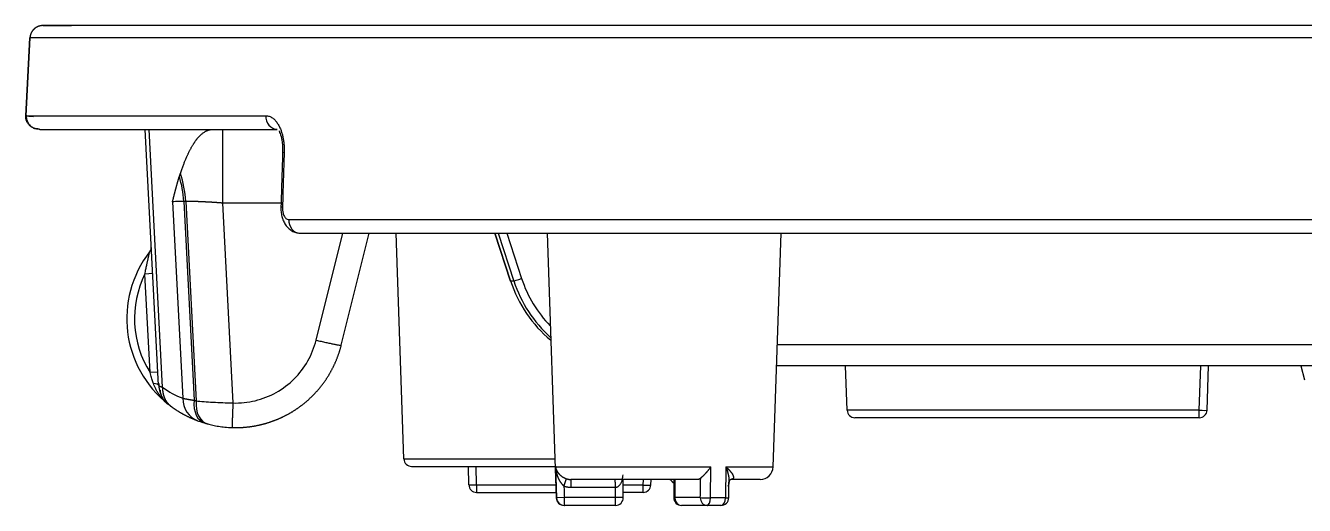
# Model space of a CAD drawing. Header units: millimetres. Extents: x -1286 to 291, y 5350 to 5880.
# Drawn here: x -1159.29 to -1109.71, y 5488.41 to 5507 of the extents above; entities that cross this region are included whole.
import ezdxf

# ---------------------------------------------------------------- set-up
doc = ezdxf.new("R2010")
doc.units = ezdxf.units.MM
doc.layers.add('粗实线层', color=7, linetype='Continuous', lineweight=35)

msp = doc.modelspace()

# ---------------------------------------------------------------- linework, layer by layer
at = {"layer": '粗实线层', "lineweight": 25}
for p, q in [((-1158.618, 5506.999), (-1157.506, 5506.999)), ((-958.219, 5506.999), (-1158.618, 5506.999)), ((-1159.279, 5503.508), (-1159.118, 5506.523)), ((-1159.118, 5506.523), (-1159.279, 5503.508)), ((-957.721, 5506.523), (-1159.118, 5506.523)), ((-1159.279, 5503.508), (-1149.974, 5503.508)), ((-1158.738, 5502.979), (-1149.528, 5502.979)), ((-1154.132, 5493.06), (-1154.652, 5502.979)), ((-1153.975, 5492.983), (-1154.499, 5502.979)), ((-1153.591, 5500.17), (-1153.192, 5492.56)), ((-1153.157, 5500.187), (-1152.753, 5492.481)), ((-1153.08, 5500.187), (-1153.157, 5500.187)), ((-1153.08, 5500.187), (-1152.675, 5492.459)), ((-1151.657, 5500.122), (-1151.251, 5492.376)), ((-1149.383, 5500.122), (-1151.657, 5500.122)), ((-1149.084, 5499.488), (-959.934, 5499.488)), ((-1148.643, 5498.959), (-960.42, 5498.959)), ((-1148.023, 5494.812), (-1146.989, 5498.959)), ((-1147.048, 5494.621), (-1145.966, 5498.959)), ((-1144.621, 5490.205), (-1144.927, 5498.959)), ((-1141.092, 5498.959), (-1140.485, 5497.102)), ((-1140.485, 5497.102), (-1141.092, 5498.959)), ((-1140.966, 5498.959), (-1140.359, 5497.102)), ((-1140.633, 5498.959), (-1140.057, 5497.196)), ((-1139.073, 5498.959), (-1138.715, 5488.698)), ((-1130.31, 5489.896), (-1129.993, 5498.959)), ((-1154.359, 5497.389), (-1154.66, 5497.373)), ((-1154.46, 5493.554), (-1154.66, 5497.373)), ((-1140.485, 5497.102), (-1140.485, 5497.102)), ((-1140.359, 5497.102), (-1140.485, 5497.102)), ((-1130.144, 5494.644), (-1057.187, 5494.644)), ((-1057.14, 5493.813), (-1130.172, 5493.813)), ((-1127.438, 5492.094), (-1127.498, 5493.813)), ((-1113.79, 5492.094), (-1113.73, 5493.813)), ((-1113.488, 5492.094), (-1113.428, 5493.813)), ((-1109.859, 5493.813), (-1109.714, 5493.271)), ((-1154.159, 5493.569), (-1154.46, 5493.554)), ((-1113.79, 5492.094), (-1127.438, 5492.094)), ((-1113.79, 5491.803), (-1127.137, 5491.803)), ((-1113.79, 5491.803), (-1113.79, 5492.094)), ((-1144.621, 5490.205), (-1138.768, 5490.205)), ((-1144.32, 5489.914), (-1138.715, 5489.914)), ((-1142.103, 5489.205), (-1142.116, 5489.914)), ((-1141.802, 5489.205), (-1141.814, 5489.914)), ((-1138.743, 5489.896), (-1138.701, 5488.698)), ((-1138.743, 5489.896), (-1132.719, 5489.896)), ((-1132.74, 5488.698), (-1132.719, 5489.896)), ((-1132.137, 5489.896), (-1132.158, 5488.698)), ((-1132.137, 5489.896), (-1130.31, 5489.896)), ((-1141.802, 5489.205), (-1141.802, 5488.909)), ((-1141.802, 5489.205), (-1138.733, 5489.205)), ((-1133.229, 5489.412), (-1138.14, 5489.412)), ((-1136.116, 5488.708), (-1136.116, 5489.412)), ((-1135.349, 5489.195), (-1136.116, 5489.195)), ((-1135.349, 5489.195), (-1135.338, 5489.412)), ((-1135.349, 5488.909), (-1135.349, 5489.195)), ((-1135.048, 5489.195), (-1135.037, 5489.412)), ((-1134.163, 5489.412), (-1134.163, 5488.708)), ((-1134.123, 5489.412), (-1134.123, 5488.708)), ((-1130.812, 5489.412), (-1131.937, 5489.412)), ((-1141.802, 5488.909), (-1138.722, 5488.909)), ((-1138.715, 5488.698), (-1138.701, 5488.698)), ((-1138.401, 5488.708), (-1138.701, 5488.698)), ((-1138.401, 5488.407), (-1138.401, 5488.708)), ((-1136.417, 5488.708), (-1138.401, 5488.708)), ((-1138.14, 5489.11), (-1136.417, 5489.11)), ((-1136.417, 5488.708), (-1136.417, 5489.11)), ((-1136.417, 5488.407), (-1136.417, 5488.708)), ((-1136.116, 5488.708), (-1136.417, 5488.708)), ((-1135.349, 5488.909), (-1136.116, 5488.909)), ((-1134.163, 5488.708), (-1134.123, 5488.708)), ((-1133.131, 5488.708), (-1134.123, 5488.708)), ((-1132.158, 5488.698), (-1132.74, 5488.698)), ((-1132.028, 5488.703), (-1132.028, 5488.703)), ((-1138.414, 5488.407), (-1138.401, 5488.407)), ((-1136.417, 5488.407), (-1138.401, 5488.407)), ((-1132.87, 5488.407), (-1133.862, 5488.407)), ((-1132.329, 5488.407), (-1132.87, 5488.407))]:
    msp.add_line(p, q, dxfattribs=at)
for centre, radius, start, end in [((-1151.143, 5495.643), 4.221, 142.1522, 231.8866), ((-1151.143, 5495.643), 3.92, 153.793, 212.207), ((-1127.137, 5492.105), 0.302, 182, 270), ((-1113.79, 5492.105), 0.301, 270, 357.9998), ((-1144.32, 5490.216), 0.301, 182.0002, 270.0039), ((-1130.812, 5489.914), 0.502, 270, 358), ((-1141.802, 5489.211), 0.301, 181, 270), ((-1135.349, 5489.211), 0.301, 270, 356.9996), ((-1138.414, 5488.708), 0.301, 182, 269.9992), ((-1136.417, 5488.708), 0.301, 270, 0), ((-1133.862, 5488.708), 0.301, 180, 270), ((-1132.329, 5488.708), 0.301, 270, 358.9968)]:
    msp.add_arc(centre, radius, start, end, dxfattribs=at)
for centre, major_axis, ratio, start_param, end_param in [((-1149.528, 5503.482), (0, 0.502), 0.888687, 1.518433, 3.141589), ((-1148.82, 5502.053), (0.502, -0.016), 0.05231, 2.648933, 3.155163), ((-1155.283, 5499.964), (0, -3.015), 0.707107, 1.644777, 1.977134), ((-1155.206, 5499.964), (0, -3.015), 0.707107, 1.644777, 2.020224), ((-1148.886, 5499.938), (0.502, -0.016), 0.052311, 2.648284, 3.154084), ((-1148.643, 5499.462), (0, 0.502), 0.878167, 1.518436, 3.141593), ((-1135.716, 5498.666), (0, -5.025), 0.99863, 5.028801, 5.588449), ((-1140.072, 5497.196), (0.287, 0.094), 0.016285, 3.191358, 4.762154), ((-1135.59, 5498.666), (0, 5.025), 0.99863, 1.887209, 2.412597), ((-1135.574, 5498.666), (0, 4.723), 0.99863, 1.887209, 2.344559), ((-1154.433, 5493.044), (-0.301, -0.016), 0.281331, 3.141593, 4.334269), ((-1152.266, 5492.629), (0.351, 0.942), 0.910483, 1.966892, 3.141591), ((-1152.045, 5492.555), (0.282, 0.965), 0.681223, 1.842739, 3.141592), ((-1151.966, 5492.534), (0.257, 0.972), 0.684851, 1.825511, 3.141593), ((-1113.79, 5492.105), (0.301, -0.011), 0.034878, 4.713607, 6.283185), ((-1141.802, 5489.211), (-0.301, -0.005), 0.01745, 0, 1.570492), ((-1135.349, 5489.211), (0.301, -0.016), 0.052264, 4.715128, 6.283185), ((-1138.401, 5488.708), (0, -0.301), 0.996762, 4.74729, 6.283185), ((-1133.862, 5488.708), (0, -0.301), 0.866025, 4.712389, 6.283185), ((-1132.87, 5488.708), (0, -0.301), 0.866025, 4.712382, 6.283183), ((-1132.87, 5488.708), (0.301, -0.005), 0.030322, 3.665457, 5.155812), ((-1132.87, 5488.708), (0, -0.301), 0.428749, 0.000023, 1.535891), ((-1132.329, 5488.708), (0, -0.301), 0.568013, 0.000023, 1.535896), ((-1132.329, 5488.708), (0.301, -0.005), 0.030322, 5.316695, 6.310051)]:
    msp.add_ellipse(centre, major_axis=major_axis, ratio=ratio, start_param=start_param, end_param=end_param, dxfattribs=at)
for points, degree, knots in [([(-1158.618, 5506.999), (-1158.622, 5506.999), (-1158.629, 5506.999), (-1158.641, 5506.999), (-1158.652, 5506.998), (-1158.663, 5506.997), (-1158.674, 5506.996), (-1158.685, 5506.995), (-1158.696, 5506.993), (-1158.707, 5506.991), (-1158.718, 5506.989), (-1158.728, 5506.987), (-1158.739, 5506.984), (-1158.749, 5506.982), (-1158.759, 5506.979), (-1158.769, 5506.976), (-1158.779, 5506.972), (-1158.789, 5506.969), (-1158.799, 5506.965), (-1158.809, 5506.961), (-1158.818, 5506.957), (-1158.828, 5506.953), (-1158.837, 5506.949), (-1158.846, 5506.944), (-1158.855, 5506.939), (-1158.864, 5506.934), (-1158.872, 5506.929), (-1158.881, 5506.924), (-1158.889, 5506.919), (-1158.897, 5506.914), (-1158.905, 5506.908), (-1158.913, 5506.902), (-1158.921, 5506.897), (-1158.928, 5506.891), (-1158.936, 5506.885), (-1158.943, 5506.879), (-1158.95, 5506.872), (-1158.957, 5506.866), (-1158.964, 5506.86), (-1158.97, 5506.853), (-1158.977, 5506.847), (-1158.983, 5506.84), (-1158.989, 5506.833), (-1158.995, 5506.827), (-1159.001, 5506.82), (-1159.007, 5506.813), (-1159.012, 5506.806), (-1159.018, 5506.799), (-1159.023, 5506.792), (-1159.028, 5506.785), (-1159.033, 5506.778), (-1159.037, 5506.771), (-1159.042, 5506.763), (-1159.046, 5506.756), (-1159.051, 5506.749), (-1159.055, 5506.742), (-1159.059, 5506.735), (-1159.063, 5506.727), (-1159.066, 5506.72), (-1159.07, 5506.713), (-1159.073, 5506.705), (-1159.076, 5506.698), (-1159.08, 5506.691), (-1159.083, 5506.683), (-1159.085, 5506.676), (-1159.088, 5506.669), (-1159.091, 5506.662), (-1159.093, 5506.654), (-1159.096, 5506.647), (-1159.098, 5506.64), (-1159.1, 5506.633), (-1159.102, 5506.626), (-1159.104, 5506.619), (-1159.105, 5506.611), (-1159.107, 5506.604), (-1159.108, 5506.597), (-1159.11, 5506.59), (-1159.111, 5506.583), (-1159.112, 5506.577), (-1159.113, 5506.57), (-1159.114, 5506.563), (-1159.115, 5506.556), (-1159.116, 5506.549), (-1159.117, 5506.543), (-1159.117, 5506.536), (-1159.118, 5506.529), (-1159.118, 5506.525), (-1159.118, 5506.523)], 3, [0, 0, 0, 0, 0.014973, 0.029869, 0.044689, 0.059432, 0.074098, 0.088688, 0.103202, 0.117639, 0.131999, 0.146283, 0.160491, 0.174622, 0.188676, 0.202654, 0.216556, 0.230381, 0.244129, 0.257801, 0.271397, 0.284916, 0.298359, 0.311725, 0.325015, 0.338228, 0.351365, 0.364426, 0.37741, 0.390317, 0.403148, 0.415903, 0.428582, 0.441184, 0.453709, 0.466159, 0.478531, 0.490828, 0.503048, 0.515192, 0.527259, 0.53925, 0.551165, 0.563004, 0.574766, 0.586451, 0.598061, 0.609594, 0.621051, 0.632432, 0.643736, 0.654964, 0.666116, 0.677192, 0.688191, 0.699115, 0.709962, 0.720732, 0.731427, 0.742046, 0.752588, 0.763054, 0.773444, 0.783758, 0.793996, 0.804158, 0.814243, 0.824253, 0.834186, 0.844044, 0.853825, 0.86353, 0.87316, 0.882713, 0.89219, 0.901592, 0.910917, 0.920167, 0.929341, 0.938439, 0.947461, 0.956407, 0.965277, 0.974071, 0.98279, 0.991433, 1, 1, 1, 1]), ([(-1159.269, 5503.505), (-1159.272, 5503.506), (-1159.275, 5503.506), (-1159.282, 5503.507), (-1159.285, 5503.508), (-1159.286, 5503.508), (-1159.284, 5503.508), (-1159.279, 5503.508)], 3, [0, 0, 0, 0, 0.18417, 0.18417, 0.592085, 0.592085, 1, 1, 1, 1]), ([(-1159.279, 5503.508), (-1159.284, 5503.508), (-1159.286, 5503.508), (-1159.284, 5503.508), (-1159.281, 5503.507), (-1159.268, 5503.506), (-1159.259, 5503.505), (-1159.237, 5503.502), (-1159.224, 5503.501), (-1159.195, 5503.498), (-1159.18, 5503.496), (-1159.156, 5503.494), (-1159.148, 5503.493), (-1159.131, 5503.491), (-1159.122, 5503.491), (-1159.094, 5503.488), (-1159.074, 5503.487), (-1159.031, 5503.484), (-1159.008, 5503.483), (-1158.985, 5503.482)], 3, [0, 0, 0, 0, 0.125, 0.125, 0.25, 0.25, 0.375, 0.375, 0.5, 0.5, 0.625, 0.625, 0.6875, 0.6875, 0.75, 0.75, 0.875, 0.875, 1, 1, 1, 1]), ([(-1158.738, 5502.979), (-1158.738, 5502.979), (-1158.741, 5502.979), (-1158.746, 5502.979), (-1158.754, 5502.979), (-1158.766, 5502.98), (-1158.78, 5502.981), (-1158.798, 5502.982), (-1158.818, 5502.984), (-1158.841, 5502.988), (-1158.867, 5502.993), (-1158.895, 5503.001), (-1158.926, 5503.01), (-1158.958, 5503.022), (-1158.986, 5503.034), (-1159.008, 5503.045), (-1159.024, 5503.054), (-1159.039, 5503.063), (-1159.055, 5503.073), (-1159.071, 5503.084), (-1159.086, 5503.095), (-1159.101, 5503.107), (-1159.116, 5503.12), (-1159.13, 5503.134), (-1159.145, 5503.148), (-1159.164, 5503.169), (-1159.187, 5503.198), (-1159.211, 5503.234), (-1159.231, 5503.27), (-1159.247, 5503.306), (-1159.257, 5503.336), (-1159.265, 5503.362), (-1159.27, 5503.383), (-1159.274, 5503.404), (-1159.277, 5503.425), (-1159.279, 5503.446), (-1159.28, 5503.467), (-1159.28, 5503.488), (-1159.28, 5503.501), (-1159.279, 5503.508)], 3, [0, 0, 0, 0, 0.002319, 0.008414, 0.018267, 0.031854, 0.049138, 0.070072, 0.0946, 0.122659, 0.154188, 0.189126, 0.227405, 0.269109, 0.315051, 0.336374, 0.357953, 0.379789, 0.401884, 0.42424, 0.446859, 0.469745, 0.492903, 0.516344, 0.540076, 0.564106, 0.61806, 0.669079, 0.717062, 0.761956, 0.803634, 0.829313, 0.854653, 0.879663, 0.904373, 0.928774, 0.952843, 0.97658, 1, 1, 1, 1]), ([(-1159.265, 5503.522), (-1159.265, 5503.498), (-1159.261, 5503.451), (-1159.243, 5503.356), (-1159.204, 5503.251), (-1159.142, 5503.154), (-1159.056, 5503.066), (-1158.946, 5503.009), (-1158.859, 5503.002), (-1158.816, 5503.008)], 3, [0, 0, 0, 0, 0.080478, 0.159982, 0.309649, 0.444733, 0.567457, 0.790291, 1, 1, 1, 1]), ([(-1153.286, 5501.274), (-1153.14, 5501.684), (-1153.029, 5501.934), (-1152.885, 5502.259), (-1152.733, 5502.48), (-1152.392, 5502.979), (-1152.015, 5502.979)], 2, [0, 0, 0, 0.25, 0.25, 0.5, 0.5, 1, 1, 1]), ([(-1151.657, 5502.979), (-1151.657, 5502.979), (-1151.657, 5502.961), (-1151.657, 5502.889), (-1151.657, 5502.835), (-1151.657, 5502.694), (-1151.657, 5502.606), (-1151.657, 5502.4), (-1151.657, 5502.282), (-1151.657, 5502.02), (-1151.657, 5501.875), (-1151.657, 5501.565), (-1151.657, 5501.4), (-1151.657, 5501.053), (-1151.657, 5500.872), (-1151.657, 5500.502), (-1151.657, 5500.312), (-1151.657, 5500.122)], 3, [0, 0, 0, 0, 0.125214, 0.125214, 0.250183, 0.250183, 0.375153, 0.375153, 0.500122, 0.500122, 0.625092, 0.625092, 0.750061, 0.750061, 0.875031, 0.875031, 1, 1, 1, 1]), ([(-1149.452, 5502.925), (-1149.452, 5502.924), (-1149.46, 5502.901), (-1149.425, 5502.838), (-1149.351, 5502.607), (-1149.32, 5502.331), (-1149.319, 5502.156), (-1149.323, 5502.056)], 3, [0, 0, 0, 0, 0.012032, 0.278842, 0.598174, 0.786452, 1, 1, 1, 1]), ([(-1153.591, 5500.17), (-1153.515, 5500.473), (-1153.459, 5500.683), (-1153.39, 5500.941), (-1153.325, 5501.156)], 2, [0, 0, 0, 0.5, 0.5, 1, 1, 1]), ([(-1151.657, 5500.122), (-1151.665, 5500.122), (-1151.679, 5500.124), (-1151.702, 5500.125), (-1151.724, 5500.127), (-1151.746, 5500.129), (-1151.768, 5500.13), (-1151.79, 5500.132), (-1151.812, 5500.133), (-1151.834, 5500.135), (-1151.856, 5500.136), (-1151.878, 5500.138), (-1151.9, 5500.139), (-1151.922, 5500.141), (-1151.943, 5500.142), (-1151.965, 5500.144), (-1151.986, 5500.145), (-1152.008, 5500.147), (-1152.029, 5500.148), (-1152.051, 5500.149), (-1152.072, 5500.151), (-1152.093, 5500.152), (-1152.114, 5500.153), (-1152.135, 5500.154), (-1152.156, 5500.155), (-1152.177, 5500.157), (-1152.197, 5500.158), (-1152.218, 5500.159), (-1152.239, 5500.16), (-1152.259, 5500.161), (-1152.279, 5500.162), (-1152.3, 5500.163), (-1152.32, 5500.164), (-1152.34, 5500.165), (-1152.36, 5500.166), (-1152.38, 5500.167), (-1152.399, 5500.168), (-1152.419, 5500.169), (-1152.439, 5500.17), (-1152.458, 5500.171), (-1152.477, 5500.172), (-1152.496, 5500.173), (-1152.515, 5500.173), (-1152.534, 5500.174), (-1152.553, 5500.175), (-1152.572, 5500.176), (-1152.59, 5500.176), (-1152.609, 5500.177), (-1152.627, 5500.178), (-1152.645, 5500.178), (-1152.663, 5500.179), (-1152.681, 5500.18), (-1152.699, 5500.18), (-1152.716, 5500.181), (-1152.734, 5500.181), (-1152.751, 5500.182), (-1152.768, 5500.182), (-1152.785, 5500.183), (-1152.802, 5500.183), (-1152.819, 5500.183), (-1152.835, 5500.184), (-1152.852, 5500.184), (-1152.868, 5500.185), (-1152.884, 5500.185), (-1152.9, 5500.185), (-1152.916, 5500.185), (-1152.932, 5500.186), (-1152.947, 5500.186), (-1152.963, 5500.186), (-1152.978, 5500.186), (-1152.993, 5500.186), (-1153.008, 5500.187), (-1153.023, 5500.187), (-1153.037, 5500.187), (-1153.052, 5500.187), (-1153.066, 5500.187), (-1153.075, 5500.187), (-1153.08, 5500.187)], 3, [0, 0, 0, 0, 0.01413, 0.028239, 0.042324, 0.056387, 0.070428, 0.084447, 0.098443, 0.112418, 0.12637, 0.140299, 0.154207, 0.168093, 0.181956, 0.195798, 0.209617, 0.223415, 0.23719, 0.250944, 0.264676, 0.278386, 0.292074, 0.305741, 0.319386, 0.333009, 0.34661, 0.36019, 0.373749, 0.387286, 0.400801, 0.414295, 0.427768, 0.441219, 0.454649, 0.468058, 0.481446, 0.494812, 0.508157, 0.521481, 0.534784, 0.548066, 0.561326, 0.574566, 0.587785, 0.600983, 0.614161, 0.627317, 0.640453, 0.653568, 0.666662, 0.679736, 0.692789, 0.705821, 0.718833, 0.731825, 0.744796, 0.757747, 0.770677, 0.783588, 0.796478, 0.809347, 0.822197, 0.835026, 0.847836, 0.860625, 0.873395, 0.886144, 0.898874, 0.911583, 0.924273, 0.936944, 0.949594, 0.962225, 0.974836, 0.987428, 1, 1, 1, 1]), ([(-1149.388, 5499.96), (-1149.39, 5499.902), (-1149.386, 5499.783), (-1149.355, 5499.603), (-1149.296, 5499.429), (-1149.21, 5499.272), (-1149.099, 5499.14), (-1148.969, 5499.04), (-1148.817, 5498.975), (-1148.706, 5498.96), (-1148.648, 5498.959)], 3, [0, 0, 0, 0, 0.115541, 0.235367, 0.358827, 0.484913, 0.612473, 0.740321, 0.869182, 1, 1, 1, 1]), ([(-1154.476, 5498.232), (-1154.476, 5498.232), (-1154.473, 5498.236), (-1154.467, 5498.244), (-1154.459, 5498.256), (-1154.451, 5498.268), (-1154.444, 5498.279), (-1154.437, 5498.291), (-1154.431, 5498.302), (-1154.426, 5498.314), (-1154.422, 5498.325), (-1154.418, 5498.337), (-1154.415, 5498.348), (-1154.413, 5498.36), (-1154.412, 5498.372), (-1154.411, 5498.383), (-1154.411, 5498.391), (-1154.411, 5498.395)], 3, [0, 0, 0, 0, 0.000698, 0.075678, 0.149867, 0.223323, 0.296102, 0.368264, 0.439869, 0.510977, 0.581649, 0.651947, 0.721932, 0.791668, 0.861216, 0.930639, 1, 1, 1, 1]), ([(-1151.285, 5491.424), (-1151.274, 5491.424), (-1151.252, 5491.423), (-1151.219, 5491.422), (-1151.186, 5491.422), (-1151.153, 5491.421), (-1151.12, 5491.422), (-1151.087, 5491.422), (-1151.053, 5491.422), (-1151.02, 5491.423), (-1150.987, 5491.424), (-1150.953, 5491.426), (-1150.919, 5491.427), (-1150.886, 5491.429), (-1150.852, 5491.432), (-1150.818, 5491.434), (-1150.784, 5491.437), (-1150.75, 5491.44), (-1150.716, 5491.443), (-1150.682, 5491.447), (-1150.648, 5491.451), (-1150.613, 5491.455), (-1150.579, 5491.459), (-1150.545, 5491.464), (-1150.51, 5491.469), (-1150.476, 5491.475), (-1150.441, 5491.48), (-1150.407, 5491.486), (-1150.372, 5491.492), (-1150.338, 5491.499), (-1150.303, 5491.506), (-1150.269, 5491.513), (-1150.234, 5491.521), (-1150.199, 5491.528), (-1150.164, 5491.537), (-1150.13, 5491.545), (-1150.095, 5491.554), (-1150.06, 5491.563), (-1150.025, 5491.572), (-1149.991, 5491.582), (-1149.956, 5491.592), (-1149.921, 5491.602), (-1149.886, 5491.613), (-1149.851, 5491.624), (-1149.817, 5491.635), (-1149.782, 5491.647), (-1149.747, 5491.659), (-1149.712, 5491.671), (-1149.678, 5491.684), (-1149.643, 5491.697), (-1149.608, 5491.71), (-1149.574, 5491.724), (-1149.539, 5491.738), (-1149.505, 5491.753), (-1149.47, 5491.767), (-1149.436, 5491.782), (-1149.401, 5491.798), (-1149.367, 5491.813), (-1149.333, 5491.829), (-1149.299, 5491.846), (-1149.265, 5491.863), (-1149.231, 5491.88), (-1149.197, 5491.897), (-1149.163, 5491.915), (-1149.129, 5491.933), (-1149.095, 5491.952), (-1149.061, 5491.971), (-1149.028, 5491.99), (-1148.994, 5492.009), (-1148.961, 5492.029), (-1148.928, 5492.049), (-1148.895, 5492.07), (-1148.862, 5492.091), (-1148.829, 5492.112), (-1148.796, 5492.134), (-1148.764, 5492.156), (-1148.731, 5492.179), (-1148.699, 5492.201), (-1148.667, 5492.224), (-1148.635, 5492.248), (-1148.603, 5492.272), (-1148.571, 5492.296), (-1148.539, 5492.32), (-1148.508, 5492.345), (-1148.477, 5492.371), (-1148.445, 5492.396), (-1148.415, 5492.422), (-1148.384, 5492.448), (-1148.353, 5492.475), (-1148.323, 5492.502), (-1148.293, 5492.529), (-1148.263, 5492.557), (-1148.233, 5492.585), (-1148.203, 5492.614), (-1148.174, 5492.642), (-1148.145, 5492.671), (-1148.116, 5492.701), (-1148.087, 5492.731), (-1148.059, 5492.761), (-1148.031, 5492.791), (-1148.003, 5492.822), (-1147.975, 5492.853), (-1147.948, 5492.885), (-1147.92, 5492.917), (-1147.893, 5492.949), (-1147.867, 5492.981), (-1147.84, 5493.014), (-1147.814, 5493.047), (-1147.788, 5493.081), (-1147.763, 5493.115), (-1147.738, 5493.149), (-1147.713, 5493.183), (-1147.688, 5493.218), (-1147.663, 5493.253), (-1147.639, 5493.289), (-1147.616, 5493.325), (-1147.592, 5493.361), (-1147.569, 5493.397), (-1147.546, 5493.434), (-1147.524, 5493.471), (-1147.501, 5493.508), (-1147.48, 5493.546), (-1147.458, 5493.584), (-1147.437, 5493.622), (-1147.416, 5493.661), (-1147.396, 5493.7), (-1147.376, 5493.739), (-1147.356, 5493.778), (-1147.337, 5493.818), (-1147.318, 5493.858), (-1147.3, 5493.898), (-1147.281, 5493.938), (-1147.264, 5493.979), (-1147.246, 5494.02), (-1147.229, 5494.062), (-1147.213, 5494.103), (-1147.197, 5494.145), (-1147.181, 5494.187), (-1147.166, 5494.23), (-1147.151, 5494.272), (-1147.136, 5494.315), (-1147.122, 5494.358), (-1147.109, 5494.401), (-1147.096, 5494.445), (-1147.083, 5494.489), (-1147.071, 5494.533), (-1147.059, 5494.577), (-1147.051, 5494.607), (-1147.048, 5494.621)], 3, [0, 0, 0, 0, 0.00571, 0.011436, 0.017177, 0.022934, 0.028706, 0.034494, 0.040298, 0.046117, 0.051951, 0.057802, 0.063667, 0.069549, 0.075446, 0.081358, 0.087287, 0.093231, 0.09919, 0.105165, 0.111156, 0.117163, 0.123185, 0.129223, 0.135276, 0.141346, 0.14743, 0.153531, 0.159648, 0.16578, 0.171928, 0.178092, 0.184271, 0.190467, 0.196678, 0.202905, 0.209148, 0.215407, 0.221681, 0.227972, 0.234278, 0.240601, 0.246939, 0.253292, 0.259662, 0.266048, 0.272449, 0.278866, 0.285299, 0.291748, 0.298213, 0.304693, 0.311189, 0.317701, 0.324228, 0.330772, 0.337331, 0.343905, 0.350496, 0.357102, 0.363724, 0.370361, 0.377015, 0.383683, 0.390368, 0.397068, 0.403784, 0.410516, 0.417263, 0.424027, 0.430805, 0.4376, 0.44441, 0.451236, 0.458078, 0.464936, 0.471809, 0.478698, 0.485603, 0.492524, 0.49946, 0.506412, 0.51338, 0.520364, 0.527363, 0.534378, 0.541409, 0.548455, 0.555517, 0.562595, 0.569689, 0.576798, 0.583923, 0.591064, 0.59822, 0.605392, 0.61258, 0.619784, 0.627003, 0.634238, 0.641489, 0.648756, 0.656038, 0.663337, 0.670651, 0.67798, 0.685326, 0.692687, 0.700064, 0.707457, 0.714866, 0.72229, 0.72973, 0.737185, 0.744657, 0.752143, 0.759646, 0.767164, 0.774698, 0.782247, 0.789812, 0.797393, 0.804989, 0.812601, 0.820228, 0.82787, 0.835529, 0.843203, 0.850892, 0.858597, 0.866318, 0.874055, 0.881807, 0.889575, 0.897359, 0.905159, 0.912975, 0.920806, 0.928654, 0.936517, 0.944396, 0.952292, 0.960203, 0.96813, 0.976073, 0.984033, 0.992008, 1, 1, 1, 1]), ([(-1148.023, 5494.812), (-1147.959, 5494.796), (-1147.896, 5494.781), (-1147.772, 5494.751), (-1147.711, 5494.737), (-1147.594, 5494.71), (-1147.538, 5494.698), (-1147.432, 5494.676), (-1147.383, 5494.666), (-1147.292, 5494.648), (-1147.252, 5494.64), (-1147.181, 5494.628), (-1147.15, 5494.624), (-1147.101, 5494.618), (-1147.081, 5494.616), (-1147.055, 5494.616), (-1147.048, 5494.618), (-1147.048, 5494.621)], 3, [0, 0, 0, 0, 0.125, 0.125, 0.25, 0.25, 0.375, 0.375, 0.5, 0.5, 0.625, 0.625, 0.75, 0.75, 0.875, 0.875, 1, 1, 1, 1]), ([(-1153.979, 5492.537), (-1153.987, 5492.546), (-1154.031, 5492.597), (-1154.102, 5492.687), (-1154.179, 5492.805), (-1154.241, 5492.919), (-1154.29, 5493.026), (-1154.315, 5493.095), (-1154.326, 5493.128)], 3, [0, 0, 0, 0, 0.044714, 0.235771, 0.426828, 0.617885, 0.808943, 1, 1, 1, 1]), ([(-1154.132, 5493.06), (-1154.132, 5493.059), (-1154.132, 5493.059), (-1154.131, 5493.058), (-1154.131, 5493.058), (-1154.13, 5493.057), (-1154.129, 5493.056), (-1154.127, 5493.055), (-1154.126, 5493.054), (-1154.124, 5493.052), (-1154.122, 5493.051), (-1154.121, 5493.051), (-1154.121, 5493.05)], 3, [0, 0, 0, 0, 0.105392, 0.211151, 0.317281, 0.423783, 0.530661, 0.637917, 0.745553, 0.853573, 0.961978, 1, 1, 1, 1]), ([(-1154.121, 5493.05), (-1154.121, 5493.05), (-1154.119, 5493.049), (-1154.117, 5493.048), (-1154.114, 5493.046), (-1154.111, 5493.045), (-1154.108, 5493.043), (-1154.104, 5493.041), (-1154.101, 5493.039), (-1154.096, 5493.037), (-1154.092, 5493.035), (-1154.087, 5493.032), (-1154.083, 5493.03), (-1154.077, 5493.027), (-1154.072, 5493.025), (-1154.066, 5493.022), (-1154.06, 5493.019), (-1154.054, 5493.017), (-1154.047, 5493.014), (-1154.04, 5493.011), (-1154.033, 5493.007), (-1154.026, 5493.004), (-1154.018, 5493.001), (-1154.01, 5492.998), (-1154.002, 5492.994), (-1153.993, 5492.991), (-1153.984, 5492.987), (-1153.978, 5492.984), (-1153.975, 5492.983)], 3, [0, 0, 0, 0, 0.024205, 0.061552, 0.099034, 0.13665, 0.174403, 0.212293, 0.25032, 0.288486, 0.326791, 0.365237, 0.403822, 0.44255, 0.48142, 0.520432, 0.559589, 0.59889, 0.638336, 0.677928, 0.717667, 0.757553, 0.797587, 0.83777, 0.878102, 0.918584, 0.959216, 1, 1, 1, 1]), ([(-1153.929, 5492.504), (-1153.919, 5492.492), (-1153.909, 5492.48), (-1153.854, 5492.413), (-1153.803, 5492.364), (-1153.748, 5492.321)], 3, [0, 0, 0, 0, 0.178519, 0.178519, 1, 1, 1, 1]), ([(-1153.644, 5492.242), (-1153.637, 5492.237), (-1153.622, 5492.226), (-1153.599, 5492.209), (-1153.575, 5492.192), (-1153.55, 5492.175), (-1153.525, 5492.158), (-1153.499, 5492.14), (-1153.473, 5492.122), (-1153.445, 5492.105), (-1153.417, 5492.086), (-1153.389, 5492.068), (-1153.359, 5492.05), (-1153.329, 5492.031), (-1153.298, 5492.013), (-1153.266, 5491.994), (-1153.234, 5491.976), (-1153.201, 5491.957), (-1153.167, 5491.938), (-1153.132, 5491.919), (-1153.097, 5491.901), (-1153.061, 5491.882), (-1153.024, 5491.864), (-1152.987, 5491.845), (-1152.948, 5491.827), (-1152.909, 5491.809), (-1152.87, 5491.791), (-1152.829, 5491.773), (-1152.788, 5491.755), (-1152.746, 5491.738), (-1152.704, 5491.721), (-1152.661, 5491.704), (-1152.631, 5491.693), (-1152.617, 5491.687)], 3, [0, 0, 0, 0, 0.022043, 0.044773, 0.068189, 0.09229, 0.117076, 0.142546, 0.168699, 0.195535, 0.223053, 0.251253, 0.280134, 0.309694, 0.339934, 0.370854, 0.402451, 0.434726, 0.467679, 0.501309, 0.535616, 0.570599, 0.606258, 0.642593, 0.679604, 0.71729, 0.755651, 0.794688, 0.8344, 0.874788, 0.91585, 0.957588, 1, 1, 1, 1]), ([(-1153.192, 5492.56), (-1153.189, 5492.56), (-1153.183, 5492.558), (-1153.174, 5492.556), (-1153.164, 5492.554), (-1153.154, 5492.552), (-1153.143, 5492.549), (-1153.132, 5492.547), (-1153.12, 5492.545), (-1153.108, 5492.542), (-1153.096, 5492.54), (-1153.083, 5492.537), (-1153.069, 5492.534), (-1153.055, 5492.532), (-1153.04, 5492.529), (-1153.025, 5492.526), (-1153.01, 5492.523), (-1152.994, 5492.52), (-1152.977, 5492.517), (-1152.959, 5492.514), (-1152.942, 5492.511), (-1152.923, 5492.508), (-1152.904, 5492.505), (-1152.884, 5492.501), (-1152.864, 5492.498), (-1152.843, 5492.495), (-1152.822, 5492.491), (-1152.8, 5492.488), (-1152.777, 5492.485), (-1152.761, 5492.482), (-1152.753, 5492.481)], 3, [0, 0, 0, 0, 0.029229, 0.058937, 0.089125, 0.119792, 0.150939, 0.182566, 0.214674, 0.247261, 0.280329, 0.313877, 0.347905, 0.382415, 0.417405, 0.452875, 0.488827, 0.52526, 0.562174, 0.599569, 0.637445, 0.675803, 0.714642, 0.753962, 0.793765, 0.834048, 0.874813, 0.916061, 0.957789, 1, 1, 1, 1]), ([(-1152.675, 5492.459), (-1152.582, 5492.449), (-1152.479, 5492.439), (-1152.26, 5492.422), (-1152.143, 5492.414), (-1151.9, 5492.4), (-1151.773, 5492.394), (-1151.515, 5492.384), (-1151.383, 5492.379), (-1151.251, 5492.376)], 3, [0, 0, 0, 0, 0.25, 0.25, 0.5, 0.5, 0.75, 0.75, 1, 1, 1, 1]), ([(-1138.743, 5489.896), (-1138.743, 5489.891), (-1138.742, 5489.879), (-1138.741, 5489.861), (-1138.739, 5489.844), (-1138.737, 5489.827), (-1138.735, 5489.81), (-1138.732, 5489.793), (-1138.73, 5489.777), (-1138.727, 5489.761), (-1138.724, 5489.745), (-1138.722, 5489.729), (-1138.719, 5489.714), (-1138.715, 5489.699), (-1138.712, 5489.684), (-1138.709, 5489.669), (-1138.705, 5489.655), (-1138.702, 5489.641), (-1138.698, 5489.627), (-1138.694, 5489.613), (-1138.69, 5489.6), (-1138.686, 5489.587), (-1138.682, 5489.574), (-1138.678, 5489.562), (-1138.674, 5489.55), (-1138.67, 5489.538), (-1138.665, 5489.526), (-1138.661, 5489.515), (-1138.657, 5489.503), (-1138.652, 5489.493), (-1138.648, 5489.482), (-1138.644, 5489.472), (-1138.639, 5489.461), (-1138.634, 5489.449), (-1138.627, 5489.437), (-1138.621, 5489.423), (-1138.613, 5489.408), (-1138.604, 5489.393), (-1138.595, 5489.377), (-1138.584, 5489.36), (-1138.573, 5489.342), (-1138.56, 5489.323), (-1138.546, 5489.303), (-1138.531, 5489.283), (-1138.515, 5489.262), (-1138.5, 5489.244), (-1138.487, 5489.227), (-1138.474, 5489.213), (-1138.462, 5489.2), (-1138.451, 5489.189), (-1138.442, 5489.179), (-1138.434, 5489.171), (-1138.427, 5489.165), (-1138.421, 5489.16), (-1138.418, 5489.157), (-1138.417, 5489.156)], 3, [0, 0, 0, 0, 0.022314, 0.044344, 0.06609, 0.087552, 0.10873, 0.129622, 0.150227, 0.170542, 0.190564, 0.210291, 0.229722, 0.248854, 0.267688, 0.286221, 0.304454, 0.322386, 0.340016, 0.357345, 0.374372, 0.391096, 0.407519, 0.423639, 0.439458, 0.454976, 0.470193, 0.485111, 0.499729, 0.51406, 0.528144, 0.540881, 0.555045, 0.570631, 0.587632, 0.60604, 0.625843, 0.647026, 0.669572, 0.69346, 0.718666, 0.74516, 0.772912, 0.80529, 0.835095, 0.862372, 0.887168, 0.909525, 0.929478, 0.947059, 0.962296, 0.975204, 0.985789, 0.994052, 1, 1, 1, 1]), ([(-1138.743, 5489.896), (-1138.743, 5489.893), (-1138.742, 5489.886), (-1138.74, 5489.876), (-1138.738, 5489.866), (-1138.736, 5489.856), (-1138.733, 5489.846), (-1138.73, 5489.836), (-1138.727, 5489.826), (-1138.724, 5489.817), (-1138.721, 5489.807), (-1138.717, 5489.798), (-1138.714, 5489.789), (-1138.71, 5489.78), (-1138.706, 5489.771), (-1138.702, 5489.763), (-1138.697, 5489.754), (-1138.693, 5489.746), (-1138.689, 5489.737), (-1138.684, 5489.729), (-1138.679, 5489.721), (-1138.674, 5489.714), (-1138.67, 5489.706), (-1138.665, 5489.698), (-1138.66, 5489.691), (-1138.655, 5489.684), (-1138.649, 5489.677), (-1138.644, 5489.67), (-1138.639, 5489.663), (-1138.634, 5489.657), (-1138.628, 5489.65), (-1138.623, 5489.644), (-1138.615, 5489.635), (-1138.605, 5489.624), (-1138.592, 5489.611), (-1138.578, 5489.597), (-1138.563, 5489.583), (-1138.547, 5489.568), (-1138.529, 5489.554), (-1138.511, 5489.54), (-1138.492, 5489.527), (-1138.474, 5489.514), (-1138.456, 5489.504), (-1138.439, 5489.494), (-1138.423, 5489.485), (-1138.406, 5489.476), (-1138.39, 5489.469), (-1138.375, 5489.462), (-1138.36, 5489.456), (-1138.346, 5489.45), (-1138.332, 5489.445), (-1138.323, 5489.442), (-1138.319, 5489.44)], 3, [0, 0, 0, 0, 0.02032, 0.040403, 0.060248, 0.079854, 0.099222, 0.11835, 0.137239, 0.155888, 0.174297, 0.192466, 0.210393, 0.22808, 0.245526, 0.262731, 0.279695, 0.296418, 0.3129, 0.329141, 0.345141, 0.3609, 0.376418, 0.391695, 0.406733, 0.42153, 0.436087, 0.450404, 0.464482, 0.478321, 0.491922, 0.505283, 0.518407, 0.54699, 0.576088, 0.605714, 0.635879, 0.666594, 0.697871, 0.72972, 0.762148, 0.789943, 0.816436, 0.841648, 0.865596, 0.888302, 0.909791, 0.930088, 0.949221, 0.967225, 0.984137, 1, 1, 1, 1]), ([(-1133.117, 5489.463), (-1133.116, 5489.464), (-1133.114, 5489.466), (-1133.11, 5489.47), (-1133.106, 5489.474), (-1133.101, 5489.478), (-1133.097, 5489.482), (-1133.092, 5489.486), (-1133.087, 5489.491), (-1133.081, 5489.496), (-1133.076, 5489.501), (-1133.07, 5489.506), (-1133.063, 5489.512), (-1133.057, 5489.518), (-1133.05, 5489.524), (-1133.043, 5489.531), (-1133.036, 5489.537), (-1133.029, 5489.544), (-1133.021, 5489.552), (-1133.013, 5489.559), (-1133.005, 5489.567), (-1132.997, 5489.575), (-1132.988, 5489.584), (-1132.979, 5489.592), (-1132.97, 5489.601), (-1132.961, 5489.611), (-1132.951, 5489.621), (-1132.942, 5489.631), (-1132.932, 5489.641), (-1132.922, 5489.652), (-1132.912, 5489.663), (-1132.901, 5489.674), (-1132.891, 5489.686), (-1132.88, 5489.698), (-1132.869, 5489.71), (-1132.858, 5489.723), (-1132.847, 5489.736), (-1132.836, 5489.749), (-1132.825, 5489.762), (-1132.813, 5489.776), (-1132.802, 5489.79), (-1132.79, 5489.805), (-1132.778, 5489.819), (-1132.767, 5489.834), (-1132.755, 5489.85), (-1132.743, 5489.865), (-1132.731, 5489.881), (-1132.723, 5489.891), (-1132.719, 5489.896)], 3, [0, 0, 0, 0, 0.012262, 0.024871, 0.037836, 0.051165, 0.064864, 0.078942, 0.093405, 0.108259, 0.123509, 0.139162, 0.155222, 0.171694, 0.188584, 0.205894, 0.223631, 0.241797, 0.260396, 0.279433, 0.29891, 0.318831, 0.339199, 0.360016, 0.381287, 0.403013, 0.425197, 0.447842, 0.47095, 0.494523, 0.518563, 0.543071, 0.568051, 0.593503, 0.619429, 0.64583, 0.672707, 0.700062, 0.727896, 0.756209, 0.785001, 0.814274, 0.844028, 0.874262, 0.904976, 0.936171, 0.967846, 1, 1, 1, 1]), ([(-1132.137, 5489.896), (-1132.135, 5489.891), (-1132.131, 5489.879), (-1132.125, 5489.861), (-1132.119, 5489.844), (-1132.113, 5489.827), (-1132.107, 5489.81), (-1132.102, 5489.793), (-1132.097, 5489.777), (-1132.092, 5489.761), (-1132.087, 5489.745), (-1132.082, 5489.729), (-1132.078, 5489.714), (-1132.074, 5489.699), (-1132.07, 5489.684), (-1132.066, 5489.669), (-1132.062, 5489.655), (-1132.059, 5489.641), (-1132.055, 5489.627), (-1132.052, 5489.613), (-1132.049, 5489.6), (-1132.046, 5489.587), (-1132.043, 5489.574), (-1132.041, 5489.562), (-1132.038, 5489.55), (-1132.036, 5489.538), (-1132.034, 5489.526), (-1132.032, 5489.515), (-1132.03, 5489.503), (-1132.028, 5489.493), (-1132.027, 5489.482), (-1132.025, 5489.472), (-1132.024, 5489.461), (-1132.023, 5489.449), (-1132.021, 5489.437), (-1132.02, 5489.423), (-1132.018, 5489.408), (-1132.017, 5489.393), (-1132.017, 5489.377), (-1132.016, 5489.36), (-1132.016, 5489.342), (-1132.017, 5489.323), (-1132.018, 5489.303), (-1132.021, 5489.283), (-1132.024, 5489.262), (-1132.028, 5489.244), (-1132.032, 5489.227), (-1132.036, 5489.213), (-1132.04, 5489.2), (-1132.045, 5489.189), (-1132.049, 5489.179), (-1132.052, 5489.171), (-1132.055, 5489.165), (-1132.058, 5489.16), (-1132.06, 5489.157), (-1132.06, 5489.156)], 3, [0, 0, 0, 0, 0.022314, 0.044344, 0.06609, 0.087552, 0.10873, 0.129622, 0.150227, 0.170542, 0.190564, 0.210291, 0.229722, 0.248854, 0.267688, 0.286221, 0.304454, 0.322386, 0.340016, 0.357345, 0.374372, 0.391096, 0.407519, 0.423639, 0.439458, 0.454976, 0.470193, 0.485111, 0.499729, 0.51406, 0.528144, 0.540881, 0.555045, 0.570631, 0.587632, 0.60604, 0.625843, 0.647026, 0.669572, 0.69346, 0.718666, 0.74516, 0.772912, 0.80529, 0.835095, 0.862372, 0.887168, 0.909525, 0.929478, 0.947059, 0.962296, 0.975204, 0.985789, 0.994052, 1, 1, 1, 1]), ([(-1132.137, 5489.896), (-1132.133, 5489.893), (-1132.126, 5489.886), (-1132.114, 5489.876), (-1132.103, 5489.866), (-1132.092, 5489.856), (-1132.082, 5489.846), (-1132.072, 5489.836), (-1132.062, 5489.826), (-1132.052, 5489.817), (-1132.043, 5489.807), (-1132.034, 5489.798), (-1132.025, 5489.789), (-1132.016, 5489.78), (-1132.008, 5489.771), (-1132, 5489.763), (-1131.992, 5489.754), (-1131.985, 5489.746), (-1131.977, 5489.737), (-1131.97, 5489.729), (-1131.963, 5489.721), (-1131.957, 5489.714), (-1131.95, 5489.706), (-1131.944, 5489.698), (-1131.938, 5489.691), (-1131.933, 5489.684), (-1131.927, 5489.677), (-1131.922, 5489.67), (-1131.917, 5489.663), (-1131.912, 5489.657), (-1131.907, 5489.65), (-1131.902, 5489.644), (-1131.896, 5489.635), (-1131.889, 5489.624), (-1131.881, 5489.611), (-1131.873, 5489.597), (-1131.867, 5489.583), (-1131.861, 5489.568), (-1131.856, 5489.554), (-1131.852, 5489.54), (-1131.849, 5489.527), (-1131.847, 5489.514), (-1131.846, 5489.504), (-1131.845, 5489.494), (-1131.846, 5489.485), (-1131.847, 5489.476), (-1131.849, 5489.469), (-1131.852, 5489.462), (-1131.855, 5489.456), (-1131.859, 5489.45), (-1131.863, 5489.445), (-1131.866, 5489.442), (-1131.868, 5489.44)], 3, [0, 0, 0, 0, 0.02032, 0.040403, 0.060248, 0.079854, 0.099222, 0.11835, 0.137239, 0.155888, 0.174297, 0.192466, 0.210393, 0.22808, 0.245526, 0.262731, 0.279695, 0.296418, 0.3129, 0.329141, 0.345141, 0.3609, 0.376418, 0.391695, 0.406733, 0.42153, 0.436087, 0.450404, 0.464482, 0.478321, 0.491922, 0.505283, 0.518407, 0.54699, 0.576088, 0.605714, 0.635879, 0.666594, 0.697871, 0.72972, 0.762148, 0.789943, 0.816436, 0.841648, 0.865596, 0.888302, 0.909791, 0.930088, 0.949221, 0.967225, 0.984137, 1, 1, 1, 1]), ([(-1138.417, 5489.156), (-1138.412, 5489.155), (-1138.403, 5489.151), (-1138.388, 5489.147), (-1138.374, 5489.143), (-1138.359, 5489.138), (-1138.344, 5489.135), (-1138.329, 5489.131), (-1138.314, 5489.128), (-1138.299, 5489.125), (-1138.284, 5489.122), (-1138.268, 5489.12), (-1138.252, 5489.117), (-1138.237, 5489.115), (-1138.221, 5489.114), (-1138.205, 5489.112), (-1138.189, 5489.111), (-1138.173, 5489.111), (-1138.157, 5489.11), (-1138.146, 5489.11), (-1138.14, 5489.11)], 3, [0, 0, 0, 0, 0.053262, 0.106793, 0.160592, 0.21466, 0.268994, 0.323595, 0.378465, 0.433606, 0.489018, 0.544702, 0.60066, 0.656891, 0.713395, 0.770173, 0.827224, 0.884546, 0.942138, 1, 1, 1, 1]), ([(-1138.319, 5489.44), (-1138.315, 5489.439), (-1138.308, 5489.437), (-1138.297, 5489.433), (-1138.286, 5489.43), (-1138.274, 5489.427), (-1138.263, 5489.425), (-1138.251, 5489.422), (-1138.239, 5489.42), (-1138.227, 5489.418), (-1138.215, 5489.416), (-1138.203, 5489.415), (-1138.191, 5489.414), (-1138.178, 5489.413), (-1138.166, 5489.412), (-1138.153, 5489.412), (-1138.145, 5489.412), (-1138.14, 5489.412)], 3, [0, 0, 0, 0, 0.063223, 0.12694, 0.191149, 0.255851, 0.321045, 0.386732, 0.452911, 0.519581, 0.586743, 0.654396, 0.722538, 0.791171, 0.860292, 0.929902, 1, 1, 1, 1]), ([(-1136.417, 5489.11), (-1136.419, 5489.15), (-1136.42, 5489.189), (-1136.423, 5489.262), (-1136.425, 5489.295), (-1136.428, 5489.351), (-1136.429, 5489.373), (-1136.432, 5489.404), (-1136.434, 5489.412), (-1136.435, 5489.412)], 3, [0, 0, 0, 0, 0.25, 0.25, 0.5, 0.5, 0.75, 0.75, 1, 1, 1, 1]), ([(-1136.417, 5489.11), (-1136.406, 5489.111), (-1136.383, 5489.113), (-1136.348, 5489.122), (-1136.316, 5489.138), (-1136.285, 5489.159), (-1136.257, 5489.186), (-1136.231, 5489.219), (-1136.207, 5489.26), (-1136.185, 5489.307), (-1136.165, 5489.363), (-1136.148, 5489.428), (-1136.134, 5489.503), (-1136.127, 5489.56), (-1136.124, 5489.59), (-1136.124, 5489.59)], 3, [0, 0, 0, 0, 0.083315, 0.166631, 0.249946, 0.333262, 0.416577, 0.499893, 0.583208, 0.666524, 0.749839, 0.833155, 0.91647, 0.999786, 1, 1, 1, 1]), ([(-1134.265, 5489.382), (-1134.267, 5489.383), (-1134.269, 5489.384), (-1134.287, 5489.394), (-1134.303, 5489.4), (-1134.338, 5489.409), (-1134.356, 5489.411), (-1134.375, 5489.411)], 3, [0, 0, 0, 0, 0.06482, 0.06482, 0.53241, 0.53241, 1, 1, 1, 1]), ([(-1133.117, 5489.463), (-1133.135, 5489.446), (-1133.153, 5489.433), (-1133.181, 5489.42), (-1133.191, 5489.417), (-1133.21, 5489.413), (-1133.22, 5489.412), (-1133.229, 5489.412)], 3, [0, 0, 0, 0, 0.5, 0.5, 0.75, 0.75, 1, 1, 1, 1]), ([(-1131.868, 5489.44), (-1131.87, 5489.439), (-1131.872, 5489.437), (-1131.877, 5489.433), (-1131.881, 5489.43), (-1131.886, 5489.427), (-1131.89, 5489.425), (-1131.895, 5489.422), (-1131.899, 5489.42), (-1131.904, 5489.418), (-1131.909, 5489.416), (-1131.913, 5489.415), (-1131.918, 5489.414), (-1131.923, 5489.413), (-1131.928, 5489.412), (-1131.932, 5489.412), (-1131.936, 5489.412), (-1131.937, 5489.412)], 3, [0, 0, 0, 0, 0.063162, 0.126825, 0.190991, 0.255657, 0.320825, 0.386495, 0.452665, 0.519335, 0.586506, 0.654176, 0.722345, 0.791013, 0.860178, 0.929841, 1, 1, 1, 1])]:
    msp.add_open_spline(points, degree=degree, knots=knots, dxfattribs=at)
for points, weights in [([(-1159.118, 5506.523), (-1159.13, 5506.523), (-1159.124, 5506.523), (-1159.104, 5506.522)], [1.00638183815, 1.02247051565, 1.06897898026, 1.14590723198]), ([(-1153.975, 5492.983), (-1153.986, 5492.758), (-1153.924, 5492.548), (-1153.789, 5492.381)], [1.09146787833, 1.01932137224, 0.98985475364, 1.00306802252]), ([(-1153.789, 5492.381), (-1153.747, 5492.328), (-1153.698, 5492.282), (-1153.644, 5492.242)], [1.00306805732, 1.00733122817, 1.01603726559, 1.02918616956]), ([(-1151.251, 5492.376), (-1151.27, 5491.814), (-1151.284, 5491.424), (-1151.285, 5491.424)], [1.16852136905, 0.950118861805, 0.944002437803, 1.15017209704]), ([(-1138.14, 5489.11), (-1138.14, 5489.286), (-1138.14, 5489.411), (-1138.14, 5489.412)], [1.17159148845, 0.943079340992, 0.942803171355, 1.17076297954]), ([(-1132.013, 5489.365), (-1131.978, 5489.408), (-1131.929, 5489.435), (-1131.868, 5489.44)], [1.23438307238, 1.11525337269, 1.041536142, 1.01323138034])]:
    msp.add_rational_spline(points, weights, degree=3, dxfattribs=at)
for points, degree in [([(-1159.265, 5503.522), (-1159.266, 5503.506)], 1), ([(-1149.974, 5503.508), (-1149.926, 5503.508), (-1149.835, 5503.491), (-1149.716, 5503.428), (-1149.613, 5503.337), (-1149.526, 5503.226), (-1149.453, 5503.101), (-1149.395, 5502.97), (-1149.35, 5502.837), (-1149.315, 5502.702), (-1149.289, 5502.561), (-1149.27, 5502.412), (-1149.26, 5502.253), (-1149.26, 5502.138), (-1149.262, 5502.079)], 3), ([(-1149.322, 5502.068), (-1149.388, 5499.953)], 1), ([(-1149.262, 5502.079), (-1149.273, 5501.727), (-1149.295, 5501.021), (-1149.317, 5500.316), (-1149.328, 5499.964)], 3), ([(-1153.325, 5501.156), (-1153.321, 5501.169), (-1153.313, 5501.196), (-1153.3, 5501.235), (-1153.291, 5501.261), (-1153.286, 5501.274)], 3), ([(-1153.157, 5500.187), (-1153.219, 5500.187), (-1153.334, 5500.186), (-1153.48, 5500.18), (-1153.558, 5500.174), (-1153.591, 5500.17)], 3), ([(-1149.328, 5499.964), (-1149.329, 5499.943), (-1149.329, 5499.901), (-1149.324, 5499.837), (-1149.314, 5499.771), (-1149.297, 5499.704), (-1149.272, 5499.638), (-1149.237, 5499.577), (-1149.193, 5499.527), (-1149.141, 5499.495), (-1149.103, 5499.488), (-1149.084, 5499.488)], 3), ([(-1154.66, 5497.373), (-1154.653, 5497.408), (-1154.641, 5497.473), (-1154.623, 5497.562), (-1154.607, 5497.644), (-1154.591, 5497.718), (-1154.577, 5497.786), (-1154.563, 5497.847), (-1154.551, 5497.903), (-1154.54, 5497.953), (-1154.53, 5497.997), (-1154.521, 5498.036), (-1154.513, 5498.071), (-1154.506, 5498.103), (-1154.499, 5498.133), (-1154.493, 5498.162), (-1154.486, 5498.189), (-1154.481, 5498.211), (-1154.478, 5498.227), (-1154.476, 5498.232), (-1154.476, 5498.232)], 3), ([(-1151.251, 5492.376), (-1150.953, 5492.366), (-1150.378, 5492.426), (-1149.551, 5492.749), (-1148.848, 5493.28), (-1148.31, 5493.987), (-1148.095, 5494.523), (-1148.023, 5494.812)], 3), ([(-1154.326, 5493.128), (-1154.333, 5493.15), (-1154.348, 5493.197), (-1154.373, 5493.274), (-1154.4, 5493.358), (-1154.429, 5493.451), (-1154.449, 5493.518), (-1154.46, 5493.554)], 3), ([(-1154.122, 5493.127), (-1154.127, 5492.888), (-1154.026, 5492.672)], 2), ([(-1154.072, 5492.866), (-1154.069, 5492.692), (-1153.926, 5492.501)], 2), ([(-1153.975, 5492.983), (-1153.734, 5492.806), (-1153.473, 5492.665), (-1153.192, 5492.56)], 3), ([(-1153.886, 5492.463), (-1153.788, 5492.38)], 1), ([(-1153.748, 5492.321), (-1153.786, 5492.351), (-1153.821, 5492.381), (-1153.853, 5492.41)], 3), ([(-1152.753, 5492.481), (-1152.74, 5492.477), (-1152.714, 5492.47), (-1152.688, 5492.463), (-1152.675, 5492.459)], 3), ([(-1152.617, 5491.687), (-1152.598, 5491.68), (-1152.556, 5491.665), (-1152.487, 5491.641), (-1152.411, 5491.616), (-1152.355, 5491.599), (-1152.326, 5491.591)], 3), ([(-1152.326, 5491.591), (-1152.309, 5491.586), (-1152.275, 5491.576), (-1152.241, 5491.567), (-1152.224, 5491.562)], 3), ([(-1152.224, 5491.562), (-1152.194, 5491.554), (-1152.131, 5491.538), (-1152.03, 5491.515), (-1151.921, 5491.493), (-1151.806, 5491.473), (-1151.684, 5491.456), (-1151.557, 5491.441), (-1151.426, 5491.43), (-1151.333, 5491.426), (-1151.285, 5491.424)], 3), ([(-1138.417, 5489.156), (-1138.414, 5489.081), (-1138.409, 5488.932), (-1138.404, 5488.783), (-1138.401, 5488.708)], 3), ([(-1138.139, 5489.391), (-1138.195, 5489.414)], 1), ([(-1134.273, 5489.388), (-1134.208, 5489.301), (-1134.15, 5489.276)], 2), ([(-1134.273, 5489.388), (-1134.208, 5489.301), (-1134.15, 5489.276)], 2), ([(-1133.131, 5488.708), (-1133.128, 5488.834), (-1133.124, 5489.085), (-1133.12, 5489.337), (-1133.117, 5489.463)], 3), ([(-1132.029, 5488.702), (-1132.017, 5489.392)], 1), ([(-1132.029, 5488.704), (-1132.019, 5489.304)], 1), ([(-1132.019, 5489.305), (-1132.017, 5489.374)], 1)]:
    msp.add_open_spline(points, degree=degree, dxfattribs=at)
msp.add_rational_spline([(-1138.417, 5489.156), (-1138.391, 5489.232), (-1138.368, 5489.299), (-1138.35, 5489.35), (-1138.332, 5489.401), (-1138.321, 5489.435), (-1138.319, 5489.44)], [1.01322660152, 1.04511090687, 1.13464091162, 1.28181661577, 1.13464826385, 1.04511985204, 1.01323138034], degree=3, knots=[0, 0, 0, 0, 0.500012, 0.500012, 0.500012, 1, 1, 1, 1], dxfattribs=at)

doc.saveas('drawing.dxf')
